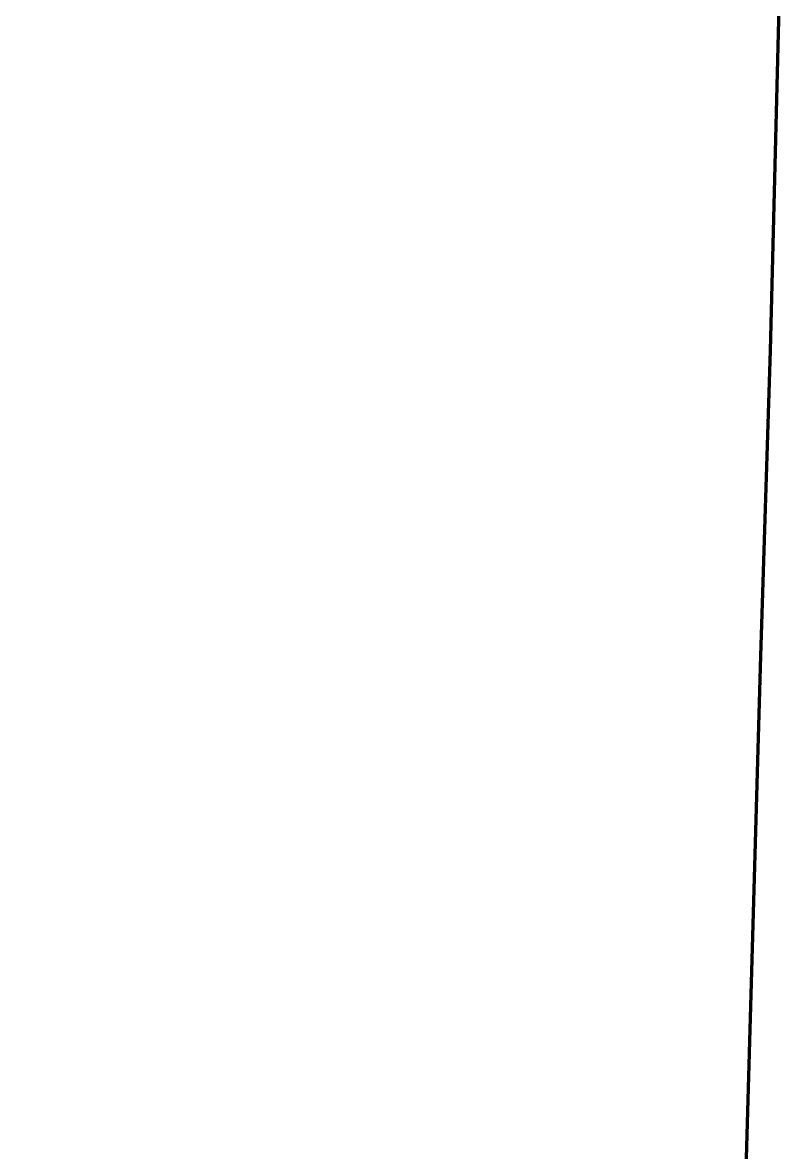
# Model space of a CAD drawing. Header units: metres. Extents: x 599858 to 604937, y 1147506 to 1148114.
# Drawn here: x 601805.401 to 601806.165, y 1147933.096 to 1147934.243 of the extents above; entities that cross this region are included whole.
import ezdxf

# ---------------------------------------------------------------- set-up
doc = ezdxf.new("R2010")
doc.units = ezdxf.units.M
doc.header["$MEASUREMENT"] = 0
doc.linetypes.add('DGN Style 3', pattern=[73.938826, 52.813447, -21.125379])
doc.linetypes.add('DGN Style 5', pattern=[36.969413, 15.844034, -21.125379])
doc.layers.add('TF_-_R_TOM_2', color=190, linetype='DGN Style 3', lineweight=53)
doc.layers.add('TF_T_---_Kabl-_2', color=5, linetype='DGN Style 5', lineweight=70)

msp = doc.modelspace()

# ---------------------------------------------------------------- linework, layer by layer
at = {"layer": 'TF_-_R_TOM_2', "flags": 128}
msp.add_lwpolyline([(601805.7, 1147929.86), (601805.8, 1147930.23), (601805.81, 1147930.28), (601805.82, 1147930.31), (601805.84, 1147930.37), (601806.06, 1147931.19), (601806.089883, 1147931.292551), (601806.09, 1147931.31), (601806.09, 1147931.47), (601806.1, 1147931.5), (601806.1, 1147931.51), (601806.1, 1147931.83), (601806.15, 1147933.6), (601806.16, 1147933.91), (601806.22, 1147936.34), (601806.24, 1147936.87), (601806.27, 1147938.09), (601806.37, 1147941.96), (601806.41, 1147943.53), (601806.44, 1147944.49), (601806.5, 1147946.78), (601806.51, 1147947.06), (601806.51, 1147947.18), (601806.51, 1147947.24), (601806.52, 1147947.64), (601806.56, 1147949.18), (601806.6, 1147950.7), (601806.63, 1147951.75), (601806.75, 1147956.49), (601806.76, 1147956.67), (601806.76, 1147956.72), (601806.82, 1147959.04), (601806.84, 1147959.62), (601806.85, 1147959.99), (601806.88, 1147961.4), (601806.89, 1147961.68), (601806.89, 1147961.73), (601806.9043, 1147961.994399), (601806.9, 1147962.03), (601806.89, 1147962.07), (601806.78, 1147963.1), (601806.727347, 1147963.592646)], dxfattribs=at)
at = {"layer": 'TF_T_---_Kabl-_2', "flags": 128}
for points in [[(601805.7, 1147929.85), (601805.8, 1147930.23), (601805.82, 1147930.28), (601805.83, 1147930.31), (601805.84, 1147930.37), (601806.07, 1147931.19), (601806.089487, 1147931.282559), (601806.09, 1147931.31), (601806.1, 1147931.47), (601806.1, 1147931.5), (601806.1, 1147931.51), (601806.1, 1147931.83), (601806.15, 1147933.6), (601806.16, 1147933.91), (601806.22, 1147936.34), (601806.24, 1147936.87), (601806.27, 1147938.09), (601806.37, 1147941.96), (601806.41, 1147943.53), (601806.44, 1147944.49), (601806.5, 1147946.78), (601806.51, 1147947.06), (601806.51, 1147947.18), (601806.51, 1147947.24), (601806.52, 1147947.64), (601806.56, 1147949.18), (601806.6, 1147950.7), (601806.63, 1147951.75), (601806.76, 1147956.49), (601806.76, 1147956.67), (601806.76, 1147956.72), (601806.82, 1147959.04), (601806.84, 1147959.62), (601806.85, 1147960), (601806.88, 1147961.4), (601806.89, 1147961.68), (601806.89, 1147961.73), (601806.903905, 1147961.984407)], [(601806.69, 1147961.96), (601806.69, 1147961.87), (601806.68, 1147961.65), (601806.68, 1147961.41), (601806.63, 1147959.56), (601806.62, 1147959.37), (601806.61, 1147959.07), (601806.58, 1147957.67), (601806.55, 1147956.68), (601806.55, 1147956.49), (601806.42, 1147951.75), (601806.39, 1147950.54), (601806.36, 1147949.22), (601806.32, 1147947.89), (601806.31, 1147947.27), (601806.3, 1147947.18), (601806.3, 1147947), (601806.29, 1147946.58), (601806.23, 1147944.55), (601806.21, 1147943.42), (601806.17, 1147941.98), (601806.07, 1147938.42), (601806.03, 1147936.86), (601806.02, 1147936.19), (601805.96, 1147933.95), (601805.95, 1147933.61), (601805.91, 1147932), (601805.9, 1147931.71), (601805.89, 1147931.53), (601805.892411, 1147931.360412), (601805.85, 1147931.26), (601805.58, 1147930.54), (601805.51, 1147930.36), (601805.400569, 1147930.058837)]]:
    msp.add_lwpolyline(points, dxfattribs=at)

doc.saveas('drawing.dxf')
